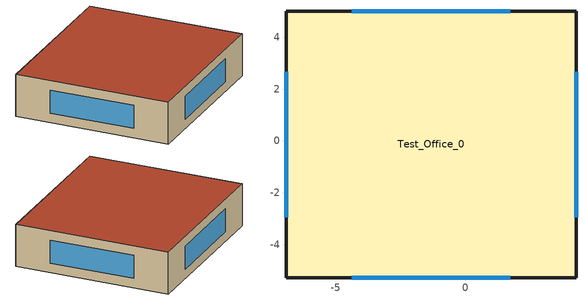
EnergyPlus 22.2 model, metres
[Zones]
Test_Office_0
 floor ground (Interior Floor): 4.26,-5.26 -6.91,-5.26 -6.91,4.99 4.26,4.99 z0
 wall outside (Exterior Wall): -6.91,-5.26 4.26,-5.26 4.26,4.99 -6.91,4.99 -6.91,-5.26 z0:2.81
 window (Exterior Window): -4.39,-5.26 1.73,-5.26 / 4.26,-2.95 4.26,2.67 / 1.73,4.99 -4.39,4.99 / -6.91,2.67 -6.91,-2.95 z0.64:2.17
 roof outside (Exterior Roof): -6.91,4.99 -6.91,-5.26 4.26,-5.26 4.26,4.99 z2.81
[Building]
Building 1: North Axis=0; Terrain=City; Solar Distribution=FullInteriorAndExteriorWithReflections
[Site:Location]
SHANGHAI: Latitude=31.17; Longitude=121.43; Time Zone=8; Elevation=7
[SizingPeriod:DesignDay] Day of Month=21; DryBulb Temperature Range Modifier Type=DefaultMultipliers; Barometric Pressure=101289; Rain Indicator=No; Snow Indicator=No; Daylight Saving Time Indicator=No; Begin Environment Reset Mode=FullResetAtBeginEnvironment
Name | Month | Day Type | Maximum DryBulb Temperature | Daily DryBulb Temperature Range | Humidity Condition Type | Wetbulb or DewPoint at Maximum DryBulb | Wind Speed | Wind Direction | Solar Model Indicator | ASHRAE Clear Sky Optical Depth for Beam Irradiance taub | ASHRAE Clear Sky Optical Depth for Diffuse Irradiance taud | Enthalpy at Maximum DryBulb | Sky Clearness
New York Laguardia Arpt Ann Clg .4% Condns DB=>MWB | 7 | SummerDesignDay | 33.5 | 7.7 | Wetbulb | 23.5 | 5.6 | 270 | ASHRAETau | 0.532 | 1.821
New York Laguardia Arpt Ann Clg .4% Condns DP=>MDB | 7 | SummerDesignDay | 27.2 | 7.7 | Dewpoint | 23.5 | 5.6 | 270 | ASHRAETau | 0.532 | 1.821
New York Laguardia Arpt Ann Clg .4% Condns Enth=>MDB | 7 | SummerDesignDay | 30.8 | 7.7 | Enthalpy |  | 5.6 | 270 | ASHRAETau | 0.532 | 1.821 | 76200
New York Laguardia Arpt Ann Clg .4% Condns WB=>MDB | 7 | SummerDesignDay | 30.7 | 7.7 | Wetbulb | 25.1 | 5.6 | 270 | ASHRAETau | 0.532 | 1.821
New York Laguardia Arpt Ann Htg 99.6% Condns DB | 1 | WinterDesignDay | -10.8 | 0 | Wetbulb | -10.8 | 7.5 | 320 | ASHRAEClearSky |  |  |  | 0
New York Laguardia Arpt Ann Htg Wind 99.6% Condns WS=>MCDB | 1 | WinterDesignDay | 0 | 0 | Wetbulb | 0 | 14.4 | 320 | ASHRAEClearSky |  |  |  | 0
New York Laguardia Arpt Ann Hum_n 99.6% Condns DP=>MCDB | 1 | WinterDesignDay | -9.3 | 0 | Dewpoint | -20.1 | 7.5 | 320 | ASHRAEClearSky |  |  |  | 0
[Material] Thermal Absorptance=0.9
Name | Roughness | Thickness | Conductivity | Density | Specific Heat | Solar Absorptance | Visible Absorptance
F16 Acoustic tile | MediumSmooth | 0.0191 | 0.06 | 368 | 590 | 0.3 | 0.3
G01a 19mm gypsum board | MediumSmooth | 0.019 | 0.16 | 800 | 1090 | 0.4 | 0.4
I02 50mm insulation board | MediumRough | 0.0508 | 0.03 | 43 | 1210 | 0.7 | 0.7
M01 100mm brick | MediumRough | 0.1016 | 0.89 | 1920 | 790 | 0.7 | 0.7
M11 100mm lightweight concrete | MediumRough | 0.1016 | 0.53 | 1280 | 840 | 0.5 | 0.5
M15 200mm heavyweight concrete | MediumRough | 0.2032 | 1.95 | 2240 | 900 | 0.7 | 0.7
[Material:AirGap]
Name | Thermal Resistance
Material Air Gap 1 | 0.18
Material Air Gap 2 | 0.15
[WindowMaterial:Glazing]
Clear 3mm: Optical Data Type=SpectralAverage; Thickness=0.003; Solar Transmittance at Normal Incidence=0.837; Front Side Solar Reflectance at Normal Incidence=0.075; Back Side Solar Reflectance at Normal Incidence=0; Visible Transmittance at Normal Incidence=0.898; Front Side Visible Reflectance at Normal Incidence=0.081; Back Side Visible Reflectance at Normal Incidence=0; Infrared Transmittance at Normal Incidence=0; Front Side Infrared Hemispherical Emissivity=0.84; Back Side Infrared Hemispherical Emissivity=0.84; Conductivity=0.9; Dirt Correction Factor for Solar and Visible Transmittance=1
[WindowMaterial:Gas]
Air 13mm: Gas Type=Air; Thickness=0.0127
[Construction]
Exterior Roof: M11 100mm lightweight concrete, Material Air Gap 1, F16 Acoustic tile
Exterior Wall: M01 100mm brick, M15 200mm heavyweight concrete, I02 50mm insulation board, Material Air Gap 2, G01a 19mm gypsum board
Exterior Window: Clear 3mm, Air 13mm, Clear 3mm
Interior Floor: F16 Acoustic tile, Material Air Gap 1, M11 100mm lightweight concrete
[Space]
Test_Office_0_space: Zone=Test_Office_0; Space Type=Office:OpenOffice:Test_Office_0
[SpaceList]
Office:OpenOffice:Test_Office_0: Test_Office_0_space
[Zone]
Test_Office_0: Multiplier=1; Part of Total Floor Area=Yes
[People]
Office:OpenOffice:Test_Office_0_PeopleObject: Zone or ZoneList or Space or SpaceList=Office:OpenOffice:Test_Office_0; Number of People Schedule=Medium Office Bldg Occ; Number of People Calculation Method=People/Area; People per Floor Area=0.0565108; Fraction Radiant=0.3; Activity Level Schedule=Medium Office Activity
[Lights]
Office:OpenOffice:Test_Office_0_LightsObject: Zone or ZoneList or Space or SpaceList=Office:OpenOffice:Test_Office_0; Schedule=Office Bldg Light; Design Level Calculation Method=Watts/Area; Watts per Zone Floor Area=11.8404; Fraction Replaceable=1; EndUse Subcategory=General
[ElectricEquipment]
Test_Office_0_ElectricEquipmentObject: Zone or ZoneList or Space or SpaceList=Office:OpenOffice:Test_Office_0; Schedule=Medium Office Bldg Equip; Design Level Calculation Method=Watts/Area; Watts per Zone Floor Area=7.64241; EndUse Subcategory=ElectricEquipment
[ZoneInfiltration:DesignFlowRate]
Space Infiltration Design Flow Rate 1: Zone or ZoneList or Space or SpaceList=Office:OpenOffice:Test_Office_0; Schedule=Medium Office Infil Quarter On; Design Flow Rate Calculation Method=Flow/Area; Flow Rate per Floor Area=0.000226568
[DesignSpecification:OutdoorAir]
Test_Office_0_DSOA: Outdoor Air Method=Sum; Outdoor Air Flow per Person=0.0023595; Outdoor Air Flow per Zone Floor Area=0.000304801; Outdoor Air Flow per Zone=0; Outdoor Air Flow Air Changes per Hour=0
[DesignSpecification:OutdoorAir:SpaceList]
Test_Office_0 DSOA Space List: Space 1=Test_Office_0_space; Space 1 Design Specification Outdoor Air Object=Test_Office_0_DSOA
[Sizing:Zone]
Test_Office_0: Zone Cooling Design Supply Air Temperature Input Method=SupplyAirTemperature; Zone Cooling Design Supply Air Temperature=14; Zone Cooling Design Supply Air Temperature Difference=11.11; Zone Heating Design Supply Air Temperature Input Method=SupplyAirTemperature; Zone Heating Design Supply Air Temperature=40; Zone Heating Design Supply Air Temperature Difference=11.11; Zone Cooling Design Supply Air Humidity Ratio=0.0085; Zone Heating Design Supply Air Humidity Ratio=0.008; Design Specification Outdoor Air Object=Test_Office_0 DSOA Space List; Cooling Design Air Flow Method=DesignDay; Cooling Design Air Flow Rate=0; Cooling Minimum Air Flow per Zone Floor Area=0.000762; Cooling Minimum Air Flow=0; Cooling Minimum Air Flow Fraction=0; Heating Design Air Flow Method=DesignDay; Heating Design Air Flow Rate=0; Heating Maximum Air Flow per Zone Floor Area=0.002032; Heating Maximum Air Flow=0.141576; Heating Maximum Air Flow Fraction=0.3; Account for Dedicated Outdoor Air System=No; Zone Load Sizing Method=Sensible Load Only No Latent Load; Zone Latent Cooling Design Supply Air Humidity Ratio Input Method=HumidityRatioDifference; Zone Cooling Design Supply Air Humidity Ratio Difference=0.005; Zone Latent Heating Design Supply Air Humidity Ratio Input Method=HumidityRatioDifference; Zone Humidification Design Supply Air Humidity Ratio Difference=0.005
[Sizing:System]
VAV with Reheat: Type of Load to Size On=Sensible; Design Outdoor Air Flow Rate=Autosize; Central Heating Maximum System Air Flow Ratio=0.3; Preheat Design Temperature=7; Preheat Design Humidity Ratio=0.008; Precool Design Temperature=12.8; Precool Design Humidity Ratio=0.008; Central Cooling Design Supply Air Temperature=12.8; Central Heating Design Supply Air Temperature=12.8; Type of Zone Sum to Use=NonCoincident; 100 Outdoor Air in Cooling=No; 100 Outdoor Air in Heating=No; Central Cooling Design Supply Air Humidity Ratio=0.0085; Central Heating Design Supply Air Humidity Ratio=0.008; Cooling Supply Air Flow Rate Method=DesignDay; Cooling Supply Air Flow Rate=0; Cooling Supply Air Flow Rate Per Floor Area=0.00996765; Cooling Fraction of Autosized Cooling Supply Air Flow Rate=1; Cooling Supply Air Flow Rate Per Unit Cooling Capacity=3.94755e-05; Heating Supply Air Flow Rate Method=DesignDay; Heating Supply Air Flow Rate=0; Heating Supply Air Flow Rate Per Floor Area=0.00996765; Heating Fraction of Autosized Heating Supply Air Flow Rate=1; Heating Fraction of Autosized Cooling Supply Air Flow Rate=1; Heating Supply Air Flow Rate Per Unit Heating Capacity=3.15882e-05; System Outdoor Air Method=ZoneSum; Zone Maximum Outdoor Air Fraction=1; Cooling Design Capacity Method=CoolingDesignCapacity; Cooling Design Capacity=Autosize; Cooling Design Capacity Per Floor Area=234.7; Fraction of Autosized Cooling Design Capacity=1; Heating Design Capacity Method=HeatingDesignCapacity; Heating Design Capacity=Autosize; Heating Design Capacity Per Floor Area=157; Fraction of Autosized Heating Design Capacity=1; Central Cooling Capacity Control Method=OnOff
[Sizing:Plant] Sizing Option=NonCoincident; Zone Timesteps in Averaging Window=1; Coincident Sizing Factor Mode=None
Name | Loop Type | Design Loop Exit Temperature | Loop Design Temperature Difference
Chilled Water Loop | Cooling | 7.22 | 6.67
Condenser Water Loop | Condenser | 29.4 | 5.6
Hot Water Loop | Heating | 60 | 16.6667
[ZoneControl:Thermostat]
Test_Office_0 Thermostat: Zone or ZoneList=Test_Office_0; Control Type Schedule=Test_Office_0 Thermostat Schedule; Control 1=dualSetPtThermostatTest_Office_0; Temperature Difference Between Cutout And Setpoint=0
[ThermostatSetpoint:DualSetpoint]
dualSetPtThermostatTest_Office_0: Heating Setpoint Temperature Schedule=Medium Office HtgSetp; Cooling Setpoint Temperature Schedule=Medium Office ClgSetp
[AirTerminal:SingleDuct:ParallelPIU:Reheat]
Parallel PIU Elec Rht: Availability Schedule=Always On Discrete hvac_library; Maximum Primary Air Flow Rate=Autosize; Maximum Secondary Air Flow Rate=Autosize; Minimum Primary Air Flow Fraction=Autosize; Fan On Flow Fraction=Autosize; Fan=Parallel PIU Elec Rht Fan; Reheat Coil=Parallel PIU Elec Rht Coil; Maximum Hot Water or Steam Flow Rate=Autosize; Minimum Hot Water or Steam Flow Rate=0; Convergence Tolerance=0.001
[Zone equipment]
Test_Office_0: Parallel PIU Elec Rht
[Fan:ConstantVolume]
Parallel PIU Elec Rht Fan: Availability Schedule=Always On Discrete; Fan Total Efficiency=0.7; Pressure Rise=250; Maximum Flow Rate=AutoSize; Motor Efficiency=0.9; Motor In Airstream Fraction=1
[Fan:VariableVolume]
Fan Variable Volume 1: Availability Schedule=Always On Discrete; Fan Total Efficiency=0.6045; Pressure Rise=500; Maximum Flow Rate=AutoSize; Fan Power Minimum Flow Rate Input Method=FixedFlowRate; Fan Power Minimum Flow Fraction=0; Fan Power Minimum Air Flow Rate=0; Motor Efficiency=0.93; Motor In Airstream Fraction=1; Fan Power Coefficient 1=0.0407599; Fan Power Coefficient 2=0.088045; Fan Power Coefficient 3=-0.0729261; Fan Power Coefficient 4=0.94374; Fan Power Coefficient 5=0; EndUse Subcategory=General
[Coil:Cooling:Water]
Coil Cooling Water 1: Availability Schedule=Always On Discrete; Design Water Flow Rate=Autosize; Design Air Flow Rate=Autosize; Design Inlet Water Temperature=Autosize; Design Inlet Air Temperature=Autosize; Design Outlet Air Temperature=Autosize; Design Inlet Air Humidity Ratio=Autosize; Design Outlet Air Humidity Ratio=Autosize; Type of Analysis=SimpleAnalysis; Heat Exchanger Configuration=CrossFlow
[Coil:Heating:Water]
Coil Heating Water 1: Availability Schedule=Always On Discrete; UFactor Times Area Value=Autosize; Maximum Water Flow Rate=Autosize; Performance Input Method=UFactorTimesAreaAndDesignWaterFlowRate; Rated Capacity=Autosize; Rated Inlet Water Temperature=60; Rated Inlet Air Temperature=16.6; Rated Outlet Water Temperature=43.3333; Rated Outlet Air Temperature=32.2; Rated Ratio for Air and Water Convection=0.5
[Coil:Heating:Electric]
Parallel PIU Elec Rht Coil: Availability Schedule=Always On Discrete hvac_library; Efficiency=1; Nominal Capacity=Autosize
[Controller:WaterCoil] Control Variable=Temperature; Actuator Variable=Flow; Controller Convergence Tolerance=Autosize; Maximum Actuated Flow=Autosize; Minimum Actuated Flow=0
Name | Action
Controller Water Coil 2 | Reverse
Controller Water Coil 1 | Normal
[Controller:OutdoorAir]
Controller Outdoor Air 1: Minimum Outdoor Air Flow Rate=0; Maximum Outdoor Air Flow Rate=Autosize; Economizer Control Type=DifferentialDryBulb; Economizer Control Action Type=ModulateFlow; Economizer Maximum Limit DryBulb Temperature=28; Economizer Maximum Limit Enthalpy=64000; Economizer Minimum Limit DryBulb Temperature=-100; Lockout Type=NoLockout; Minimum Limit Type=FixedMinimum; Mechanical Ventilation Controller=Controller Mechanical Ventilation 1; High Humidity Control=No; Control High Indoor Humidity Based on Outdoor Humidity Ratio=Yes; Heat Recovery Bypass Control Type=BypassWhenWithinEconomizerLimits
[Controller:MechanicalVentilation]
Controller Mechanical Ventilation 1: Availability Schedule=Always On Discrete; Demand Controlled Ventilation=No; System Outdoor Air Method=ZoneSum; Zone or ZoneList 1=Test_Office_0; Design Specification Outdoor Air Object Name 1=Test_Office_0_DSOA
[PlantEquipmentList]
Chilled Water Loop Cooling Equipment List: Chiller Electric EIR 1
Condenser Water Loop Cooling Equipment List: Cooling Tower Single Speed 1
Hot Water Loop Heating Equipment List: Boiler Hot Water 1
[PlantEquipmentOperation:CoolingLoad] Load Range 1 Lower Limit=0; Load Range 1 Upper Limit=1000000000
Name | Range 1 Equipment List
Chilled Water Loop Cooling Operation Scheme | Chilled Water Loop Cooling Equipment List
Condenser Water Loop Cooling Operation Scheme | Condenser Water Loop Cooling Equipment List
[PlantEquipmentOperation:HeatingLoad]
Hot Water Loop Heating Operation Scheme: Load Range 1 Lower Limit=0; Load Range 1 Upper Limit=1000000000; Range 1 Equipment List=Hot Water Loop Heating Equipment List
[PlantEquipmentOperationSchemes] Control Scheme 1 Schedule=Always On Discrete
Name | Control Scheme 1
Chilled Water Loop Operation Schemes | Chilled Water Loop Cooling Operation Scheme
Condenser Water Loop Operation Schemes | Condenser Water Loop Cooling Operation Scheme
Hot Water Loop Operation Schemes | Hot Water Loop Heating Operation Scheme
[AvailabilityManager:Scheduled] Schedule=Always On Discrete
VAV with Reheat Availability Manager; Air Loop HVAC Outdoor Air System 1 Availability Manager
[SetpointManager:Scheduled] Control Variable=Temperature
Name | Schedule
Setpoint Manager Scheduled 1 | Deck_Temperature
Setpoint Manager Scheduled 3 | Chilled_Water_Temperature
Setpoint Manager Scheduled 2 | Hot_Water_Temperature
[SetpointManager:MixedAir] Control Variable=Temperature
Node 9 OS Default SPM; Node 10 OS Default SPM; Node 11 OS Default SPM
[SetpointManager:FollowOutdoorAirTemperature]
Setpoint Manager Follow Outdoor Air Temperature 1: Control Variable=Temperature; Reference Temperature Type=OutdoorAirWetBulb; Offset Temperature Difference=1.5; Maximum Setpoint Temperature=80; Minimum Setpoint Temperature=6
[Schedule:Day:Interval]
Office Bldg Light Default Schedule: No, 05:00, 0.05, 07:00, 0.1, 08:00, 0.3, 17:00, 0.9, 18:00, 0.7, 20:00, 0.5, 22:00, 0.3, 23:00, 0.1, 24:00, 0.05
Office Bldg Light Rule 2 Day Schedule: No, 06:00, 0.05, 08:00, 0.1, 14:00, 0.5, 17:00, 0.15, 24:00, 0.05
Office Bldg Light Summer Design Day; Medium Office Bldg Equip Summer Design Day; Medium Office Infil Quarter On Rule 1 Day Schedule: No, 24:00, 1
Office Bldg Light Winter Design Day; Medium Office Bldg Occ Winter Design Day; Medium Office Bldg Occ Rule 1 Day Schedule; Medium Office Bldg Equip Winter Design Day: No, 24:00, 0
Office Bldg Light Rule 1 Day Schedule: No, 24:00, 0.05
Medium Office Bldg Occ Default Schedule: No, 06:00, 0, 07:00, 0.1, 08:00, 0.2, 12:00, 0.95, 13:00, 0.5, 17:00, 0.95, 18:00, 0.7, 20:00, 0.4, 22:00, 0.1, 24:00, 0.05
Medium Office Bldg Occ Rule 2 Day Schedule: No, 06:00, 0, 08:00, 0.1, 14:00, 0.5, 17:00, 0.1, 24:00, 0
Medium Office Bldg Occ Summer Design Day: No, 06:00, 0, 22:00, 1, 24:00, 0.05
Medium Office Activity Default Schedule; Medium Office Activity Summer Design Day; Medium Office Activity Winter Design Day: No, 24:00, 120
Medium Office Bldg Equip Default Schedule: No, 08:00, 0.4, 12:00, 0.9, 13:00, 0.8, 17:00, 0.9, 18:00, 0.8, 20:00, 0.6, 22:00, 0.5, 24:00, 0.4
Medium Office Bldg Equip Rule 2 Day Schedule: No, 06:00, 0.3, 08:00, 0.4, 14:00, 0.5, 17:00, 0.35, 24:00, 0.3
Medium Office Bldg Equip Rule 1 Day Schedule: No, 24:00, 0.3
Medium Office HtgSetp Default Schedule: No, 06:00, 15.6, 22:00, 21, 24:00, 15.6
Medium Office HtgSetp Rule 2 Day Schedule: No, 06:00, 15.6, 18:00, 21, 24:00, 15.6
Medium Office HtgSetp Summer Design Day; Medium Office HtgSetp Rule 1 Day Schedule: No, 24:00, 15.6
Medium Office HtgSetp Winter Design Day: No, 24:00, 21
Medium Office ClgSetp Default Schedule; Medium Office ClgSetp Summer Design Day: No, 06:00, 26.7, 22:00, 24, 24:00, 26.7
Medium Office ClgSetp Rule 2 Day Schedule: No, 06:00, 26.7, 18:00, 24, 24:00, 26.7
Medium Office ClgSetp Winter Design Day; Medium Office ClgSetp Rule 1 Day Schedule: No, 24:00, 26.7
Chilled_Water_Temperature_Default; Chilled_Water_Temperature_Summer_Design_Day; Chilled_Water_Temperature_Winter_Design_Day: No, 24:00, 6.7
Deck_Temperature_Default; Deck_Temperature_Summer_Design_Day; Deck_Temperature_Winter_Design_Day: No, 24:00, 12.8
Hot_Water_Temperature_Default; Hot_Water_Temperature_Summer_Design_Day; Hot_Water_Temperature_Winter_Design_Day: No, 24:00, 67
Medium Office Infil Quarter On Default Schedule; Medium Office Infil Quarter On Summer Design Day: No, 06:00, 1, 22:00, 0.25, 24:00, 1
Medium Office Infil Quarter On Rule 2 Day Schedule; Medium Office Infil Quarter On Winter Design Day: No, 06:00, 1, 18:00, 0.25, 24:00, 1
[Schedule:Week:Daily]
Schedule:Week:Daily {77782ce5-1a70-49a7-b72d-db0988271982}: Office Bldg Light Default Schedule, Office Bldg Light Default Schedule, Office Bldg Light Default Schedule, Office Bldg Light Default Schedule, Office Bldg Light Default Schedule, Office Bldg Light Default Schedule, Office Bldg Light Rule 2 Day Schedule, Office Bldg Light Default Schedule, Office Bldg Light Summer Design Day, Office Bldg Light Winter Design Day, Office Bldg Light Default Schedule, Office Bldg Light Default Schedule
Schedule:Week:Daily {1558189b-593c-4115-b061-465417357844}: Office Bldg Light Rule 1 Day Schedule, Office Bldg Light Default Schedule, Office Bldg Light Default Schedule, Office Bldg Light Default Schedule, Office Bldg Light Default Schedule, Office Bldg Light Default Schedule, Office Bldg Light Rule 2 Day Schedule, Office Bldg Light Default Schedule, Office Bldg Light Summer Design Day, Office Bldg Light Winter Design Day, Office Bldg Light Default Schedule, Office Bldg Light Default Schedule
Schedule:Week:Daily {cc8d6e51-368d-451a-9b6a-4139d773ba0e}: Medium Office Bldg Occ Default Schedule, Medium Office Bldg Occ Default Schedule, Medium Office Bldg Occ Default Schedule, Medium Office Bldg Occ Default Schedule, Medium Office Bldg Occ Default Schedule, Medium Office Bldg Occ Default Schedule, Medium Office Bldg Occ Rule 2 Day Schedule, Medium Office Bldg Occ Default Schedule, Medium Office Bldg Occ Summer Design Day, Medium Office Bldg Occ Winter Design Day, Medium Office Bldg Occ Default Schedule, Medium Office Bldg Occ Default Schedule
Schedule:Week:Daily {ff233f80-dcaf-4b18-966b-1bf7394c094d}: Medium Office Bldg Occ Rule 1 Day Schedule, Medium Office Bldg Occ Default Schedule, Medium Office Bldg Occ Default Schedule, Medium Office Bldg Occ Default Schedule, Medium Office Bldg Occ Default Schedule, Medium Office Bldg Occ Default Schedule, Medium Office Bldg Occ Rule 2 Day Schedule, Medium Office Bldg Occ Default Schedule, Medium Office Bldg Occ Summer Design Day, Medium Office Bldg Occ Winter Design Day, Medium Office Bldg Occ Default Schedule, Medium Office Bldg Occ Default Schedule
Schedule:Week:Daily {28c29561-b365-4a14-8672-9021b01eb02f}: Medium Office Activity Default Schedule, Medium Office Activity Default Schedule, Medium Office Activity Default Schedule, Medium Office Activity Default Schedule, Medium Office Activity Default Schedule, Medium Office Activity Default Schedule, Medium Office Activity Default Schedule, Medium Office Activity Default Schedule, Medium Office Activity Summer Design Day, Medium Office Activity Winter Design Day, Medium Office Activity Default Schedule, Medium Office Activity Default Schedule
Schedule:Week:Daily {6e8d415d-8fa0-48d6-ac4d-d47d8b98405b}: Medium Office Bldg Equip Default Schedule, Medium Office Bldg Equip Default Schedule, Medium Office Bldg Equip Default Schedule, Medium Office Bldg Equip Default Schedule, Medium Office Bldg Equip Default Schedule, Medium Office Bldg Equip Default Schedule, Medium Office Bldg Equip Rule 2 Day Schedule, Medium Office Bldg Equip Default Schedule, Medium Office Bldg Equip Summer Design Day, Medium Office Bldg Equip Winter Design Day, Medium Office Bldg Equip Default Schedule, Medium Office Bldg Equip Default Schedule
Schedule:Week:Daily {2f904850-a863-4ee8-bc0d-29bfee0f8749}: Medium Office Bldg Equip Rule 1 Day Schedule, Medium Office Bldg Equip Default Schedule, Medium Office Bldg Equip Default Schedule, Medium Office Bldg Equip Default Schedule, Medium Office Bldg Equip Default Schedule, Medium Office Bldg Equip Default Schedule, Medium Office Bldg Equip Rule 2 Day Schedule, Medium Office Bldg Equip Default Schedule, Medium Office Bldg Equip Summer Design Day, Medium Office Bldg Equip Winter Design Day, Medium Office Bldg Equip Default Schedule, Medium Office Bldg Equip Default Schedule
Schedule:Week:Daily {ecb93216-4e3a-48b3-b436-2bda810a97af}: Medium Office HtgSetp Default Schedule, Medium Office HtgSetp Default Schedule, Medium Office HtgSetp Default Schedule, Medium Office HtgSetp Default Schedule, Medium Office HtgSetp Default Schedule, Medium Office HtgSetp Default Schedule, Medium Office HtgSetp Rule 2 Day Schedule, Medium Office HtgSetp Default Schedule, Medium Office HtgSetp Summer Design Day, Medium Office HtgSetp Winter Design Day, Medium Office HtgSetp Default Schedule, Medium Office HtgSetp Default Schedule
Schedule:Week:Daily {7658c4fb-bb29-427e-bf3f-5def4335bcf1}: Medium Office HtgSetp Rule 1 Day Schedule, Medium Office HtgSetp Default Schedule, Medium Office HtgSetp Default Schedule, Medium Office HtgSetp Default Schedule, Medium Office HtgSetp Default Schedule, Medium Office HtgSetp Default Schedule, Medium Office HtgSetp Rule 2 Day Schedule, Medium Office HtgSetp Default Schedule, Medium Office HtgSetp Summer Design Day, Medium Office HtgSetp Winter Design Day, Medium Office HtgSetp Default Schedule, Medium Office HtgSetp Default Schedule
Schedule:Week:Daily {8e0b014c-04b7-4e6c-a258-14b421fd36f8}: Medium Office ClgSetp Default Schedule, Medium Office ClgSetp Default Schedule, Medium Office ClgSetp Default Schedule, Medium Office ClgSetp Default Schedule, Medium Office ClgSetp Default Schedule, Medium Office ClgSetp Default Schedule, Medium Office ClgSetp Rule 2 Day Schedule, Medium Office ClgSetp Default Schedule, Medium Office ClgSetp Summer Design Day, Medium Office ClgSetp Winter Design Day, Medium Office ClgSetp Default Schedule, Medium Office ClgSetp Default Schedule
Schedule:Week:Daily {edd3bcc3-8268-4813-9843-1db4b5a04d2a}: Medium Office ClgSetp Rule 1 Day Schedule, Medium Office ClgSetp Default Schedule, Medium Office ClgSetp Default Schedule, Medium Office ClgSetp Default Schedule, Medium Office ClgSetp Default Schedule, Medium Office ClgSetp Default Schedule, Medium Office ClgSetp Rule 2 Day Schedule, Medium Office ClgSetp Default Schedule, Medium Office ClgSetp Summer Design Day, Medium Office ClgSetp Winter Design Day, Medium Office ClgSetp Default Schedule, Medium Office ClgSetp Default Schedule
Schedule:Week:Daily {10ec3e5a-5294-46cc-8ada-f12e209007b8}: Medium Office Infil Quarter On Default Schedule, Medium Office Infil Quarter On Default Schedule, Medium Office Infil Quarter On Default Schedule, Medium Office Infil Quarter On Default Schedule, Medium Office Infil Quarter On Default Schedule, Medium Office Infil Quarter On Default Schedule, Medium Office Infil Quarter On Rule 2 Day Schedule, Medium Office Infil Quarter On Default Schedule, Medium Office Infil Quarter On Summer Design Day, Medium Office Infil Quarter On Winter Design Day, Medium Office Infil Quarter On Default Schedule, Medium Office Infil Quarter On Default Schedule
Schedule:Week:Daily {20898e88-71dc-48a1-8bf4-30a1d78b98f6}: Medium Office Infil Quarter On Rule 1 Day Schedule, Medium Office Infil Quarter On Default Schedule, Medium Office Infil Quarter On Default Schedule, Medium Office Infil Quarter On Default Schedule, Medium Office Infil Quarter On Default Schedule, Medium Office Infil Quarter On Default Schedule, Medium Office Infil Quarter On Rule 2 Day Schedule, Medium Office Infil Quarter On Default Schedule, Medium Office Infil Quarter On Summer Design Day, Medium Office Infil Quarter On Winter Design Day, Medium Office Infil Quarter On Default Schedule, Medium Office Infil Quarter On Default Schedule
Chilled_Water_Temperature Week Rule - Jan1-Dec31: Chilled_Water_Temperature_Default, Chilled_Water_Temperature_Default, Chilled_Water_Temperature_Default, Chilled_Water_Temperature_Default, Chilled_Water_Temperature_Default, Chilled_Water_Temperature_Default, Chilled_Water_Temperature_Default, Chilled_Water_Temperature_Default, Chilled_Water_Temperature_Summer_Design_Day, Chilled_Water_Temperature_Winter_Design_Day, Chilled_Water_Temperature_Default, Chilled_Water_Temperature_Default
Deck_Temperature Week Rule - Jan1-Dec31: Deck_Temperature_Default, Deck_Temperature_Default, Deck_Temperature_Default, Deck_Temperature_Default, Deck_Temperature_Default, Deck_Temperature_Default, Deck_Temperature_Default, Deck_Temperature_Default, Deck_Temperature_Summer_Design_Day, Deck_Temperature_Winter_Design_Day, Deck_Temperature_Default, Deck_Temperature_Default
Hot_Water_Temperature Week Rule - Jan1-Dec31: Hot_Water_Temperature_Default, Hot_Water_Temperature_Default, Hot_Water_Temperature_Default, Hot_Water_Temperature_Default, Hot_Water_Temperature_Default, Hot_Water_Temperature_Default, Hot_Water_Temperature_Default, Hot_Water_Temperature_Default, Hot_Water_Temperature_Summer_Design_Day, Hot_Water_Temperature_Winter_Design_Day, Hot_Water_Temperature_Default, Hot_Water_Temperature_Default
[Schedule:Year]
Office Bldg Light: Schedule:Week:Daily {77782ce5-1a70-49a7-b72d-db0988271982}, 1, 1, 1, 3, Schedule:Week:Daily {1558189b-593c-4115-b061-465417357844}, 1, 4, 12, 31
Medium Office Bldg Occ: Schedule:Week:Daily {cc8d6e51-368d-451a-9b6a-4139d773ba0e}, 1, 1, 1, 3, Schedule:Week:Daily {ff233f80-dcaf-4b18-966b-1bf7394c094d}, 1, 4, 12, 31
Medium Office Activity: Schedule:Week:Daily {28c29561-b365-4a14-8672-9021b01eb02f}, 1, 1, 12, 31
Medium Office Bldg Equip: Schedule:Week:Daily {6e8d415d-8fa0-48d6-ac4d-d47d8b98405b}, 1, 1, 1, 3, Schedule:Week:Daily {2f904850-a863-4ee8-bc0d-29bfee0f8749}, 1, 4, 12, 31
Medium Office HtgSetp: Schedule:Week:Daily {ecb93216-4e3a-48b3-b436-2bda810a97af}, 1, 1, 1, 3, Schedule:Week:Daily {7658c4fb-bb29-427e-bf3f-5def4335bcf1}, 1, 4, 12, 31
Medium Office ClgSetp: Schedule:Week:Daily {8e0b014c-04b7-4e6c-a258-14b421fd36f8}, 1, 1, 1, 3, Schedule:Week:Daily {edd3bcc3-8268-4813-9843-1db4b5a04d2a}, 1, 4, 12, 31
Medium Office Infil Quarter On: Schedule:Week:Daily {10ec3e5a-5294-46cc-8ada-f12e209007b8}, 1, 1, 1, 3, Schedule:Week:Daily {20898e88-71dc-48a1-8bf4-30a1d78b98f6}, 1, 4, 12, 31
Chilled_Water_Temperature: Chilled_Water_Temperature Week Rule - Jan1-Dec31, 1, 1, 12, 31
Deck_Temperature: Deck_Temperature Week Rule - Jan1-Dec31, 1, 1, 12, 31
Hot_Water_Temperature: Hot_Water_Temperature Week Rule - Jan1-Dec31, 1, 1, 12, 31
[Schedule:Compact]
Test_Office_0 Thermostat Schedule: Through: 12/31, For: AllDays, Until: 24:00, 4
[Schedule:Constant] Hourly Value=1
Always On Discrete hvac_library; Always On Discrete
